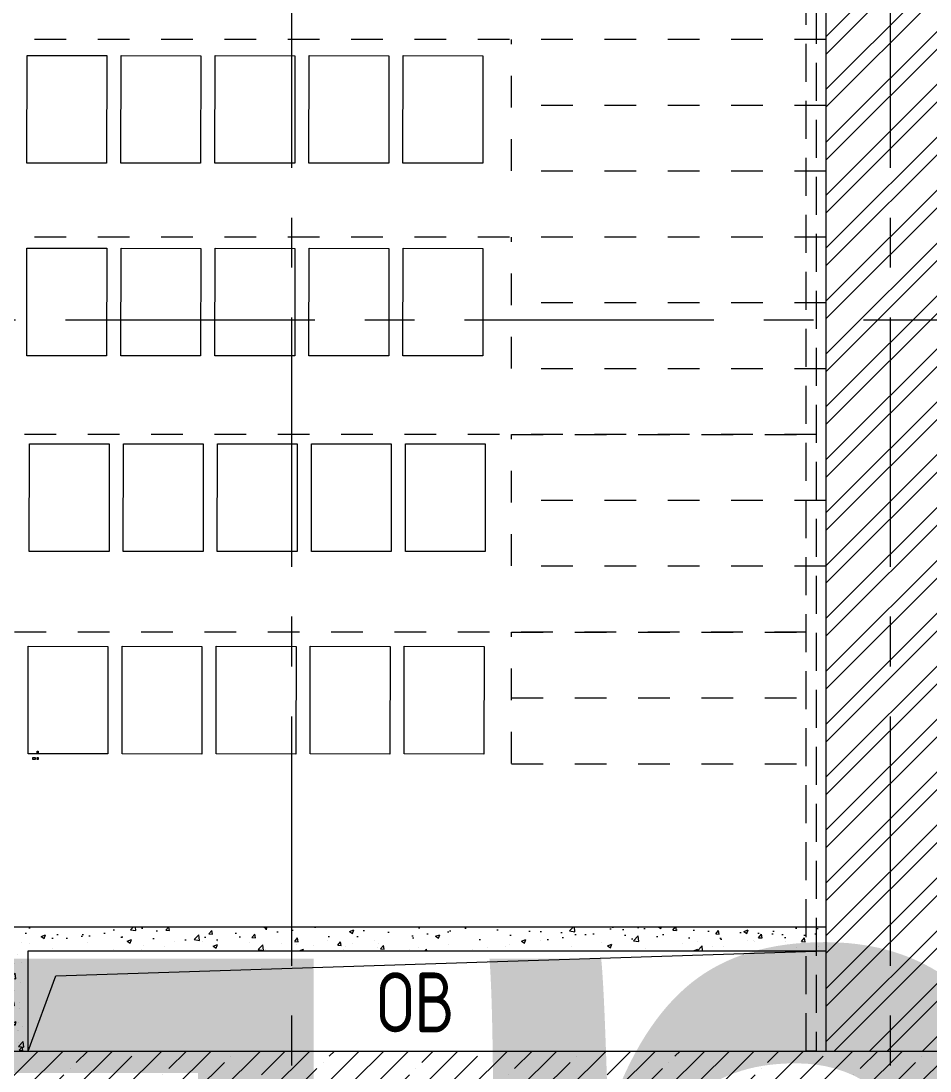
# Model space of a CAD drawing. Header units: millimetres. Extents: x 0 to 627661, y -95767 to 300888.
# Drawn here: x 500923 to 505479, y 2637 to 7900 of the extents above; entities that cross this region are included whole.
import ezdxf
from ezdxf.enums import TextEntityAlignment as Align

# ---------------------------------------------------------------- set-up
doc = ezdxf.new("R2018")
doc.units = ezdxf.units.MM
for name, pattern in [('CENTER', [2, 1.25, -0.25, 0.25, -0.25]), ('HIDDEN2', [4.7625, 3.175, -1.5875]), ('Штрих', [6.35, 3.175, -3.175])]:
    doc.linetypes.add(name, pattern=pattern)
for name, color, linetype, lineweight in [('_TEXT', 7, 'Continuous', 30), ('АР_Лестницы ограждения', 62, 'Continuous', 13), ('АР_Маркер экспликации', 239, 'Continuous', 13), ('АР_Номер помещения', 250, 'Continuous', 9), ('АР_Оси', 7, 'Continuous', 25), ('АР_Отверстия', 250, 'Continuous', 15), ('АР_Перегородки газоблок', 165, 'Continuous', 30), ('АР_Перегородки газоблок_Штрих', 165, 'Continuous', 5), ('АР_Сущ Несущая стена', 250, 'Continuous', 50), ('АР_тонкая линия', 250, 'Continuous', 0), ('АР_Штриховка кирпич', 250, 'Continuous', 9), ('АР_Штриховка монолит', 29, 'Continuous', 9)]:
    doc.layers.add(name, color=color, linetype=linetype, lineweight=lineweight)
doc.layers.add('АР_лестницы', color=7, linetype='Continuous', lineweight=15, true_color=0xff24ff)
doc.layers.add('ТХ_ОБЩЕЕ', color=7, linetype='Continuous', lineweight=0, true_color=0x7b7b7b)
doc.layers.add('АР_Названия помещений', color=124, linetype='Continuous', lineweight=5, plot=False)
doc.layers.add('АР_Помещения_площадь', color=19, linetype='Continuous', lineweight=9, plot=False)
doc.layers.add('ТХ_обор_акт.зал', color=50, linetype='Continuous')
doc.styles.add('ICOCPEUR', font='isocpeur.ttf')
doc.styles.add('ISOCPEUR', font='', dxfattribs={"height": 250})
doc.styles.get("Standard").update_dxf_attribs({"font": 'GOST.TTF'})
doc.styles.get('ISOCPEUR').set_extended_font_data('ISOCPEUR', italic=True)

# ---------------------------------------------------------------- blocks, each defined once
blk = doc.blocks.new('*U236')
at = {"color": 7, "style": 'ISOCPEUR', "width": 0.7, "flags": 1}
blk.add_attdef('КАТЕГОРИЯ', (-499.2, -2092.2), '', height=250, dxfattribs=at)
at = {"layer": 'АР_Номер помещения', "color": 7, "style": 'ISOCPEUR', "width": 0.7}
blk.add_attdef('НОМЕР_ПОМЕЩЕНИЯ', text='', height=300, dxfattribs=at).set_placement((-13874.5, 6637.6), align=Align.MIDDLE_CENTER)
at = {"layer": 'АР_Помещения_площадь', "color": 7, "lineweight": 30, "width": 0.7, "flags": 104}
blk.add_attdef('ИМЯ_ПОМЕЩЕНИЯ', text='', height=100, dxfattribs=at).set_placement((157.6, 1217.1), align=Align.MIDDLE_CENTER)
at = {"layer": 'АР_Помещения_площадь', "color": 7, "style": 'ISOCPEUR', "width": 0.7}
blk.add_attdef('ПЛОЩАДЬ_ПОМЕЩЕНИЯ', text='', height=200, dxfattribs=at).set_placement((-12654.6, 407.7), align=Align.MIDDLE_RIGHT)
blk = doc.blocks.new('*U235')
at = {"color": 7, "style": 'ISOCPEUR', "width": 0.7, "flags": 1}
blk.add_attdef('КАТЕГОРИЯ', (-499.2, -2092.2), '', height=250, dxfattribs=at)
at = {"layer": 'АР_Номер помещения', "color": 7, "style": 'ISOCPEUR', "width": 0.7}
blk.add_attdef('НОМЕР_ПОМЕЩЕНИЯ', text='', height=300, dxfattribs=at).set_placement((-12706, 14289), align=Align.MIDDLE_CENTER)
at = {"layer": 'АР_Помещения_площадь', "color": 7, "style": 'ISOCPEUR', "width": 0.7}
blk.add_attdef('ПЛОЩАДЬ_ПОМЕЩЕНИЯ', text='', height=200, dxfattribs=at).set_placement((-12401.9, 13466.7), align=Align.MIDDLE_RIGHT)
at = {"layer": 'АР_Помещения_площадь', "color": 7, "lineweight": 30, "width": 0.7, "flags": 104}
blk.add_attdef('ИМЯ_ПОМЕЩЕНИЯ', text='', height=100, dxfattribs=at).set_placement((157.6, 1217.1), align=Align.MIDDLE_CENTER)
blk = doc.blocks.new('A$C064f767a')
at = {"layer": 'АР_лестницы', "linetype": 'Штрих', "ltscale": 50}
for p, q in [((11360, 5070), (0, 5070)), ((9782.6, 4411.9), (9782.6, 5070)), ((11360, 4740), (9782.6, 4740)), ((11360, 4410), (9782.6, 4410)), ((11360, 4080), (0, 4080)), ((9782.6, 3421.9), (9782.6, 4080)), ((11360, 3750), (9782.6, 3750)), ((11360, 3420), (9782.6, 3420)), ((11310, 3090), (50, 3090)), ((9782.6, 3090), (11360, 3090)), ((9782.6, 2431.9), (9782.6, 3090)), ((11360, 2760), (9782.6, 2760)), ((11360, 2430), (9782.6, 2430)), ((11260, 2100), (7180, 2100)), ((9782.6, 2100), (11360, 2100)), ((9782.6, 1441.9), (9782.6, 2100)), ((9782.6, 1770), (11360, 1770)), ((9782.6, 1440), (11360, 1440))]:
    blk.add_line(p, q, dxfattribs=at)
blk = doc.blocks.new('table oborud')
at = {"layer": 'ТХ_ОБЩЕЕ', "ltscale": 100, "transparency": 33554687}
for points in [[(743444.6, 688617.1), (743434, 688617.1), (743434, 688627.6), (743444.6, 688627.6)], [(743444.6, 688601.2), (743434, 688601.2), (743434, 688606.5), (743444.6, 688606.5)], [(743476.3, 688601.2), (743465.7, 688601.2), (743465.7, 688606.5), (743476.3, 688606.5)]]:
    blk.add_lwpolyline(points, close=True, dxfattribs=at)

msp = doc.modelspace()

# ---------------------------------------------------------------- hatches: boundary and pattern name
at = {"layer": 'АР_Перегородки газоблок_Штрих', "lineweight": 9, "ltscale": 100}
h = msp.add_hatch(dxfattribs=at)
h.set_pattern_fill('AR-CONC', color=256, scale=30)
h.set_pattern_definition([(50, (570574.7, -79949.08), (215.17805, -18.82564), [22.5, -247.5]), (355, (570574.7, -79949.08), (-41.6254, 225.65764), [18, -198]), (100.45144, (570592.63, -79950.65), (173.55265, 206.832), [19.12206, -210.34263]), (46.1842, (570574.7, -79889.08), (320.1724, -49.6558), [33.75, -371.25]), (96.63564, (570601.37, -79893.22), (280.3986, 292.2356), [28.6831, -315.5141]), (351.18416, (570574.7, -79889.08), (280.3986, 292.2356), [27, -297]), (21, (570604.7, -79904.08), (179.07212, -120.78567), [22.5, -247.5]), (326, (570604.7, -79904.08), (72.9946, 217.545), [18, -198]), (71.45144, (570619.62, -79914.15), (252.0667, 96.75935), [19.12206, -210.34263]), (37.5, (570574.694, -79949.08), (3.647957, 99.868156), [0, -195.6, 0, -201, 0, -198.75]), (7.5, (570574.69, -79949.08), (78.92086, 118.32351), [0, -114.6, 0, -191.1, 0, -75.75]), (327.5, (570507.79, -79949.08), (160.14673, -6.76646), [0, -75, 0, -234, 0, -310.5]), (317.5, (570477.8, -79949.08), (174.95585, 30.0315), [0, -97.5, 0, -155.4, 0, -220.5])])
h.paths.add_polyline_path([(500944, 3238), (501944, 3238.4), (504958.8, 3239), (504958.8, 3359), (502064, 3358.5), (500824, 3357.9), (500824, 2736.6), (500944, 2736.6)])
at = {"layer": 'АР_Штриховка кирпич', "lineweight": 9, "ltscale": 100}
h = msp.add_hatch(dxfattribs=at)
h.set_pattern_fill('ANSI32', color=256, scale=500)
h.set_pattern_definition([(45, (-457967.67, 84873.7), (-132.58252, 132.58252), []), (45, (-457879.28, 84873.7), (-132.58252, 132.58252), [])])
h.paths.add_polyline_path([(505598.8, 11986.6), (504958.8, 11986.6), (504958.9, 2736.7), (505598.9, 2736.5), (505598.8, 11345.8), (505598.8, 11347.4)])
at = {"layer": 'АР_Штриховка монолит', "lineweight": 9, "ltscale": 100}
h = msp.add_hatch(dxfattribs=at)
h.set_pattern_fill('ANSI35', color=256, scale=700)
h.set_pattern_definition([(45, (-445037.6, 50970.19), (-123.743687, 123.743687), []), (45, (-444913.86, 50970.19), (-123.743687, 123.743687), [218.75, -43.75, 0, -43.75])])
h.paths.add_polyline_path([(500159, 2536.6), (506534, 2536.6), (506534, -5012.1), (506734, -5012.1), (506734, 2536.6), (510574, 2536.6), (510574, 2736.6), (499959, 2736.6), (499959, 2536.6), (500159, 2536.6)])

# ---------------------------------------------------------------- linework, layer by layer
at = {"layer": 'АР_Лестницы ограждения', "linetype": 'HIDDEN2', "lineweight": 9, "ltscale": 60}
msp.add_lwpolyline([(504908.8, 10833.5), (504908.8, 2736.6), (504858.8, 2736.6), (504858.8, 10823.1)], dxfattribs=at)
at = {"layer": 'АР_Оси', "linetype": 'CENTER', "lineweight": 9, "ltscale": 1000}
for p, q in [((502278.9, 54414.1), (502278.9, -1318.3)), ((505278.9, 54414.1), (505278.9, -1318.3)), ((481145.2, 6401.6), (564323.6, 6401.6)), ((481145.2, 2736.6), (564742.4, 2736.6))]:
    msp.add_line(p, q, dxfattribs=at)
at = {"layer": 'АР_Перегородки газоблок', "lineweight": 9, "ltscale": 100}
for points in [[(500839, 2736.6), (500839, 3359), (504958.8, 3359)], [(500959, 2736.6), (500959, 3239), (504958.8, 3239)]]:
    msp.add_lwpolyline(points, dxfattribs=at)
at = {"layer": 'АР_Сущ Несущая стена', "lineweight": 9, "ltscale": 100}
for p, q in [((504958.8, 2736.6), (504958.8, 11986.6)), ((493598.8, 2736.6), (510574, 2736.6))]:
    msp.add_line(p, q, dxfattribs=at)
at = {"layer": 'АР_тонкая линия', "lineweight": 9, "ltscale": 100}
msp.add_lwpolyline([(500959, 2736.6), (501096.7, 3114.3), (504958.8, 3239)], dxfattribs=at)
at = {"layer": 'ТХ_обор_акт.зал', "color": 6, "lineweight": 9, "ltscale": 100, "transparency": 33554687}
for points in [[(501352.5, 7726.6), (501351.7, 7187.2), (500952, 7187.9), (500952.7, 7727.3)], [(501823.8, 7726), (501823.1, 7186.6), (501423.3, 7187.3), (501424, 7726.7)], [(502295.1, 7726), (502294.4, 7186.6), (501894.6, 7187.3), (501895.3, 7726.7)], [(502766.4, 7726), (502765.7, 7186.6), (502365.9, 7187.3), (502366.6, 7726.7)], [(503237.7, 7726), (503237, 7186.6), (502837.2, 7187.3), (502837.9, 7726.7)], [(501352.4, 6761), (501351.7, 6221.6), (500951.9, 6222.3), (500952.6, 6761.7)], [(501823.7, 6760.4), (501823, 6220.9), (501423.2, 6221.6), (501423.9, 6761.1)], [(502295, 6760.4), (502294.3, 6220.9), (501894.5, 6221.6), (501895.3, 6761.1)], [(502766.3, 6760.4), (502765.6, 6220.9), (502365.8, 6221.6), (502366.6, 6761.1)], [(503237.6, 6760.4), (503236.9, 6220.9), (502837.2, 6221.6), (502837.9, 6761.1)], [(501364.5, 5780.2), (501363.8, 5240.8), (500964, 5241.5), (500964.7, 5780.9)], [(501835.8, 5779.6), (501835.1, 5240.2), (501435.3, 5240.9), (501436, 5780.3)], [(502307.1, 5779.6), (502306.4, 5240.2), (501906.6, 5240.9), (501907.3, 5780.3)], [(502778.4, 5779.6), (502777.7, 5240.2), (502377.9, 5240.9), (502378.6, 5780.3)], [(503249.7, 5779.6), (503249, 5240.2), (502849.2, 5240.9), (502849.9, 5780.3)], [(501358.4, 4765.3), (501357.7, 4225.8), (500957.9, 4226.6), (500958.6, 4766)], [(501829.7, 4764.7), (501829, 4225.2), (501429.2, 4225.9), (501429.9, 4765.4)], [(502301, 4764.7), (502300.3, 4225.2), (501900.5, 4225.9), (501901.2, 4765.4)], [(502772.3, 4764.7), (502771.6, 4225.2), (502371.8, 4225.9), (502372.5, 4765.4)], [(503243.6, 4764.7), (503242.9, 4225.2), (502843.1, 4225.9), (502843.8, 4765.4)]]:
    msp.add_lwpolyline(points, close=True, dxfattribs=at)

# ---------------------------------------------------------------- block references
at = {"lineweight": 9, "rotation": 90}
msp.add_blockref('table oborud', (1189610.2, -739236.2, 0), dxfattribs=at)
at = {"layer": '_TEXT', "color": 1, "lineweight": 9, "ltscale": 500}
msp.add_blockref('A$C064f767a', (493598.8, 2736.6), dxfattribs=at)
at = {"layer": 'АР_Маркер экспликации', "lineweight": 9}
ref = msp.add_blockref('*U236', (505402.9, 26923.3), dxfattribs=at)
lines = msp.add_mtext('\\W0.8000;Кабинет материальной технологии тип 2', dxfattribs={"layer": 'АР_Названия помещений', "insert": (491568.6, 31731.1), "char_height": 4891.956, "width": 926.94, "attachment_point": 1})
ref.add_attrib('ИМЯ_ПОМЕЩЕНИЯ', '', (491568.6, 31731.1), dxfattribs={"flags": 104}).embed_mtext(lines)
at = {"layer": 'АР_Маркер экспликации', "color": 7, "lineweight": 9}
ref = msp.add_blockref('*U235', (511438.2, 2635.3), dxfattribs=at)
lines = msp.add_mtext('\\W0.8000;Многофункциональное пространство с функцией актового зала (с эстрадой в уровне пола)', dxfattribs={"layer": 'АР_Названия помещений', "insert": (499278.9, 14893.6), "char_height": 6157.775, "width": 926.94, "attachment_point": 1})
ref.add_attrib('ИМЯ_ПОМЕЩЕНИЯ', '', (499278.9, 14893.6), dxfattribs={"flags": 104}).embed_mtext(lines)

# ---------------------------------------------------------------- texts
at = {"layer": 'АР_Отверстия', "lineweight": 9, "ltscale": 100, "insert": (502899.9, 2980.7), "char_height": 300, "attachment_point": 5, "line_spacing_factor": 0.7, "style": 'ICOCPEUR'}
msp.add_mtext('\\A1;{\\W0.8;ОВ}', dxfattribs=at)

doc.saveas('drawing.dxf')
